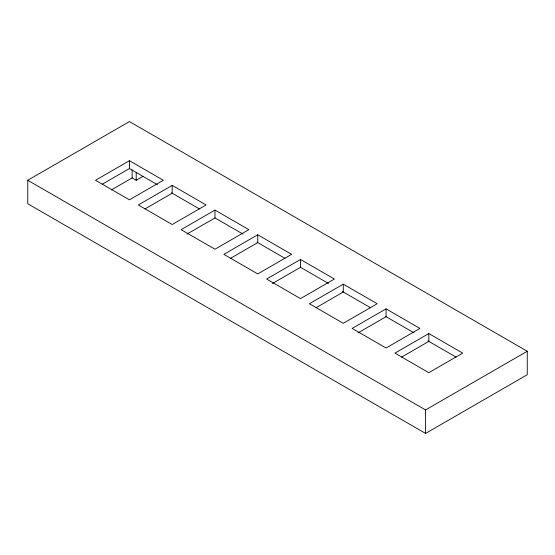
<?xml version="1.0" encoding="UTF-8"?>
<svg xmlns="http://www.w3.org/2000/svg" width="555" height="555" viewBox="0 0 555 555"><rect width="100%" height="100%" fill="white"/><g stroke="black" fill="none" stroke-linecap="round" stroke-linejoin="round"><path stroke-width="0.83" d="M27.75 180.271L129.426 121.566L527.25 351.253L527.25 374.729L425.574 433.434L27.75 203.747L27.75 180.271L425.574 409.951L527.25 351.253M129.426 160.7L95.536 180.271L129.426 199.835L163.316 180.271L129.426 160.7L129.426 168.533L157.426 184.697M102.162 184.267L129.426 168.533M111.382 189.907L132.139 177.919L136.204 180.271L142.982 176.358M172.196 185.398L138.306 204.962L172.196 224.532L206.092 204.962L172.196 185.398L172.196 193.223L144.938 208.964M214.972 210.088L181.076 229.659L214.972 249.223L248.862 229.659L214.972 210.088L214.972 217.921L186.973 234.085M257.742 234.786L223.852 254.35L257.742 273.92L291.632 254.35L257.742 234.786L257.742 242.611L230.478 258.352M300.512 259.476L266.622 279.047L300.512 298.611L334.401 279.047L300.512 259.476L300.512 267.309L272.512 283.466M343.281 284.174L309.392 303.738L343.281 323.308L377.178 303.738L343.281 284.174L343.281 291.999L316.024 307.741M386.058 308.864L352.161 328.435L386.058 347.999L419.948 328.435L386.058 308.864L386.058 316.69L358.058 332.854M428.828 333.562L394.938 353.126L428.828 372.696L462.717 353.126L428.828 333.562L428.828 341.387L401.563 357.129M171.44 192.786L199.46 208.964M214.931 217.893L242.965 234.085M256.916 242.133L284.999 258.352M300.401 267.239L328.511 283.466M342.386 291.479L370.546 307.741M385.871 316.586L414.051 332.854M427.891 340.846L456.092 357.129M425.574 409.951L425.574 433.434M136.204 172.445L136.204 180.271M132.139 169.684L132.139 177.919"/></g></svg>
